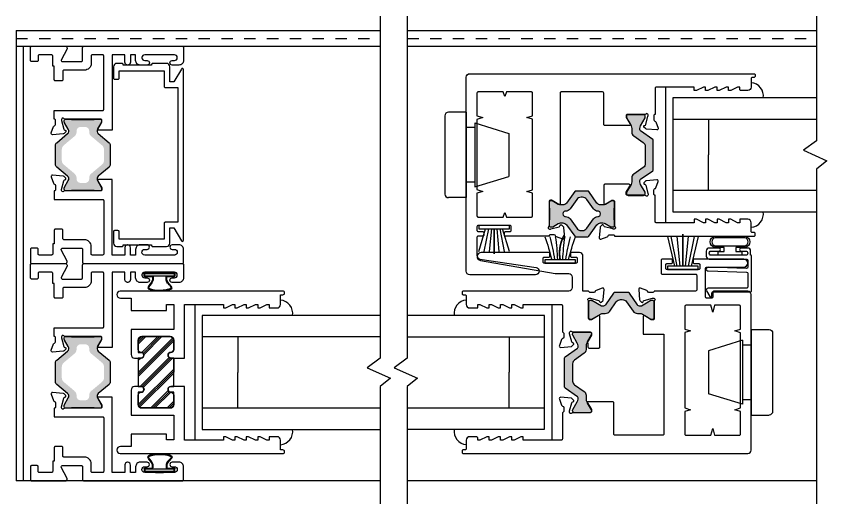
# Model space of a CAD drawing. Extents: x -81 to 107, y -69 to 26.
# Drawn here: x 6.38 to 13.5, y 3.53 to 7.81 of the extents above; entities that cross this region are included whole.
import ezdxf

# ---------------------------------------------------------------- set-up
doc = ezdxf.new("R2010")
doc.units = 0
doc.header["$LTSCALE"] = 0.25
doc.header["$MEASUREMENT"] = 0
doc.linetypes.add('HIDDEN', pattern=[0.375, 0.25, -0.125])
doc.layers.get('0').update_dxf_attribs({"linetype": 'CONTINUOUS'})
for name, color, linetype in [('FRAME', 1, 'CONTINUOUS'), ('GLASS-VINYL', 7, 'CONTINUOUS'), ('I-STRUT', 7, 'CONTINUOUS'), ('MISC', 9, 'CONTINUOUS'), ('SASH', 5, 'CONTINUOUS'), ('SEAL', 7, 'CONTINUOUS'), ('SILL-PAN', 7, 'CONTINUOUS'), ('VENT', 5, 'CONTINUOUS')]:
    doc.layers.add(name, color=color, linetype=linetype)
doc.styles.get("Standard").update_dxf_attribs({"font": 'simplex.shx'})

# ---------------------------------------------------------------- blocks, each defined once
blk = doc.blocks.new('3710 Jamb Filler')
blk.add_lwpolyline([(-0.12, 0.774, 0.414214), (-0.15, 0.804), (-0.27, 0.804, 0.414214), (-0.28, 0.794), (-0.28, 0.789), (-0.53, 0.789), (-0.53, 0.794, 0.414214), (-0.54, 0.804), (-0.585, 0.804, 0.414214), (-0.615, 0.774), (-0.615, 0.674, 0.414214), (-0.605, 0.664), (-0.575, 0.664, 0.414214), (-0.565, 0.674), (-0.565, 0.739), (-0.17, 0.739), (-0.17, 0.601, 0.414214), (-0.16, 0.591), (-0.05, 0.591), (-0.05, -0.591), (-0.16, -0.591, 0.414214), (-0.17, -0.601), (-0.17, -0.739), (-0.565, -0.739), (-0.565, -0.674, 0.414214), (-0.575, -0.664), (-0.605, -0.664, 0.414214), (-0.615, -0.674), (-0.615, -0.774, 0.414214), (-0.585, -0.804), (-0.54, -0.804, 0.414214), (-0.53, -0.794), (-0.53, -0.789), (-0.28, -0.789), (-0.28, -0.794, 0.414214), (-0.27, -0.804), (-0.15, -0.804, 0.414214), (-0.12, -0.774), (-0.12, -0.641), (-0.0839, -0.641), (-0.0187, -0.754, 0.767327), (0, -0.749), (0, 0.749, 0.767327), (-0.0187, 0.754), (-0.0839, 0.641), (-0.12, 0.641)], format="xyb", close=True)
blk = doc.blocks.new('3073 FIXED STILE')
at = {"linetype": 'Continuous'}
h = blk.add_hatch(dxfattribs=at)
h.set_pattern_fill('PLAST', scale=0.4, angle=-45, style=0)
h.set_pattern_definition([(315, (-24.43819, 6.21396), (0.07071068, 0.07071068), []), (315, (-24.42935, 6.2228), (0.07071068, 0.07071068), []), (315, (-24.42051, 6.23164), (0.07071068, 0.07071068), [])])
edge = h.paths.add_edge_path()
edge.add_line((0, 0.125), (0, -0.125))
edge.add_line((0, -0.125), (-0.027, -0.125))
edge.add_arc((-0.027, -0.15), 0.025, 90, 274.58122)
edge.add_line((-0.025, -0.175), (0, -0.175))
edge.add_line((0, -0.175), (0, -0.282))
edge.add_arc((-0.031, -0.282), 0.031, 270, 360, ccw=False)
edge.add_line((-0.031, -0.313), (-0.281, -0.313))
edge.add_arc((-0.281, -0.282), 0.031, 180, 270, ccw=False)
edge.add_line((-0.312, -0.282), (-0.312, -0.175))
edge.add_line((-0.312, -0.175), (-0.287, -0.175))
edge.add_arc((-0.287, -0.15), 0.025, 270, 445.41878)
edge.add_line((-0.285, -0.125), (-0.312, -0.125))
edge.add_line((-0.312, -0.125), (-0.312, 0.125))
edge.add_line((-0.312, 0.125), (-0.287, 0.125))
edge.add_arc((-0.287, 0.15), 0.025, 270, 445.41878)
edge.add_arc((-0.2826, 0.2046), 0.0297, 188.98642, 265.41878, ccw=False)
edge.add_line((-0.312, 0.2), (-0.312, 0.282))
edge.add_arc((-0.281, 0.282), 0.031, 90, 180, ccw=False)
edge.add_line((-0.281, 0.313), (-0.031, 0.313))
edge.add_arc((-0.031, 0.282), 0.031, 0, 90, ccw=False)
edge.add_line((0, 0.282), (0, 0.175))
edge.add_line((0, 0.175), (-0.025, 0.175))
edge.add_arc((-0.025, 0.15), 0.025, 90, 269.99542)
edge.add_line((-0.025, 0.125), (0, 0.125))
at = {"color": 7}
blk.add_line((-0.312, 0.125), (-0.312, 0), dxfattribs=at)
for points in [[(-0.312, 0.2, 0.414214), (-0.287, 0.175, -0.414214), (-0.262, 0.15), (-0.262, 0.149, -0.414214), (-0.286, 0.125), (-0.406, 0.125), (-0.406, 0.595), (-0.749, 0.595), (-0.749, 0.565), (-0.769, 0.565), (-0.829, 0.595), (-0.849, 0.595), (-0.849, 0.565), (-0.869, 0.565), (-0.929, 0.595), (-0.949, 0.595), (-0.949, 0.565), (-0.969, 0.565), (-1.029, 0.595), (-1.049, 0.595), (-1.049, 0.565), (-1.069, 0.565), (-1.129, 0.595), (-1.149, 0.595), (-1.149, 0.565), (-1.218, 0.565, -0.414214), (-1.249, 0.596), (-1.249, 0.681), (-1.27, 0.681, -0.414214), (-1.285, 0.696), (-1.285, 0.698, -0.414214), (-1.27, 0.713), (0.151, 0.713), (0.157, 0.713, -0.414214), (0.187, 0.683), (0.187, 0.682, -0.414214), (0.156, 0.651), (0.062, 0.651), (0.062, 0.544), (-0.25, 0.544), (-0.25, 0.594), (-0.312, 0.594), (-0.312, 0.375), (0.062, 0.375), (0.062, 0.156, -0.414214), (0.031, 0.125), (-0.026, 0.125, -0.414214), (-0.05, 0.149), (-0.05, 0.151, -0.414214), (-0.026, 0.175), (-0.025, 0.175, 0.414214), (0, 0.2), (0, 0.282, 0.414214), (-0.031, 0.313), (-0.281, 0.313, 0.414214), (-0.312, 0.282)], [(-1.285, -0.696, -0.414214), (-1.27, -0.681), (-1.249, -0.681), (-1.249, -0.596, -0.414214), (-1.218, -0.565), (-1.149, -0.565), (-1.149, -0.595), (-1.129, -0.595), (-1.069, -0.565), (-1.049, -0.565), (-1.049, -0.595), (-1.029, -0.595), (-0.969, -0.565), (-0.949, -0.565), (-0.949, -0.595), (-0.929, -0.595), (-0.869, -0.565), (-0.849, -0.565), (-0.849, -0.595), (-0.829, -0.595), (-0.769, -0.565), (-0.749, -0.565), (-0.749, -0.595), (-0.406, -0.595), (-0.406, -0.125), (-0.286, -0.125, -0.414214), (-0.262, -0.149), (-0.262, -0.15, -0.414214), (-0.287, -0.175, 0.414214), (-0.312, -0.2), (-0.312, -0.282, 0.414214), (-0.281, -0.313), (-0.031, -0.313, 0.414214), (0, -0.282), (0, -0.2, 0.414214), (-0.025, -0.175), (-0.026, -0.175, -0.414214), (-0.05, -0.151), (-0.05, -0.149, -0.414214), (-0.026, -0.125), (0.031, -0.125, -0.414214), (0.062, -0.156), (0.062, -0.375), (-0.312, -0.375), (-0.312, -0.594), (-0.25, -0.594), (-0.25, -0.544), (0.062, -0.544), (0.062, -0.651), (0.156, -0.651, -0.414214), (0.187, -0.682), (0.187, -0.683, -0.414214), (0.157, -0.713), (0.151, -0.713), (-1.27, -0.713, -0.414214), (-1.285, -0.698)]]:
    blk.add_lwpolyline(points, format="xyb", close=True)
blk.add_lwpolyline([(0, 0.125), (0, -0.125), (-0.027, -0.125, 1.0408), (-0.025, -0.175), (0, -0.175), (0, -0.282, -0.414214), (-0.031, -0.313), (-0.281, -0.313, -0.414214), (-0.312, -0.282), (-0.312, -0.175), (-0.287, -0.175, 0.9608), (-0.285, -0.125), (-0.312, -0.125), (-0.312, 0.125), (-0.287, 0.125, 0.9608), (-0.285, 0.175, -0.346439), (-0.312, 0.2), (-0.312, 0.282, -0.414214), (-0.281, 0.313), (-0.031, 0.313, -0.414214), (0, 0.282), (0, 0.175), (-0.025, 0.175, 0.99996), (-0.025, 0.125)], format="xyb", close=True, dxfattribs=at)
blk = doc.blocks.new('3711-JAMB')
h = blk.add_hatch(color=7)
h.dxf.hatch_style = 1
edge = h.paths.add_edge_path(flags=16)
edge.add_arc((-0.9757, -0.753), 0.0472, -50.00025, 0, ccw=False)
edge.add_line((-0.9453, -0.7892), (-1.0411, -0.8696))
edge.add_arc((-1.0107, -0.9057), 0.0472, 129.99975, 180)
edge.add_line((-1.058, -0.9057), (-1.058, -1.0023))
edge.add_arc((-1.0107, -1.0023), 0.0472, 180, 230.00025)
edge.add_line((-1.0411, -1.0384), (-0.9453, -1.1188))
edge.add_arc((-0.9757, -1.155), 0.0472, 0, 50.00025, ccw=False)
edge.add_line((-0.9284, -1.155), (-0.9284, -1.1651))
edge.add_arc((-0.8929, -1.1646), 0.0355, 180.79845, 270)
edge.add_line((-0.8929, -1.2001), (-0.853, -1.2001))
edge.add_arc((-0.853, -1.1646), 0.0355, 270, 359.20155)
edge.add_line((-0.8175, -1.1651), (-0.8175, -1.155))
edge.add_arc((-0.7703, -1.155), 0.0472, 129.99975, 180, ccw=False)
edge.add_line((-0.8007, -1.1188), (-0.7049, -1.0384))
edge.add_arc((-0.7352, -1.0023), 0.0472, 309.99975, 360)
edge.add_line((-0.688, -1.0023), (-0.688, -0.9057))
edge.add_arc((-0.7352, -0.9057), 0.0472, 360, 410.00025)
edge.add_line((-0.7049, -0.8696), (-0.8007, -0.7892))
edge.add_arc((-0.7703, -0.753), 0.0472, 180, 230.00025, ccw=False)
edge.add_line((-0.8175, -0.753), (-0.8175, -0.7429))
edge.add_arc((-0.853, -0.7434), 0.0355, 0.79846, 90)
edge.add_line((-0.853, -0.7079), (-0.8929, -0.7079))
edge.add_arc((-0.8929, -0.7434), 0.0355, 90, 179.20155)
edge.add_line((-0.9284, -0.7429), (-0.9284, -0.753))
edge = h.paths.add_edge_path()
edge.add_arc((-0.719, -0.744), 0.0302, 149.99987, 229.99985)
edge.add_line((-0.7384, -0.7672), (-0.6437, -0.8467))
edge.add_arc((-0.6631, -0.8698), 0.0302, 0, 49.99985, ccw=False)
edge.add_line((-0.6329, -0.8698), (-0.6329, -1.0382))
edge.add_arc((-0.6631, -1.0382), 0.0302, 310.00015, 360, ccw=False)
edge.add_line((-0.6437, -1.0613), (-0.7384, -1.1408))
edge.add_arc((-0.719, -1.164), 0.0302, 130.00015, 210.00013)
edge.add_line((-0.7452, -1.1791), (-0.7118, -1.2369))
edge.add_arc((-0.7221, -1.2428), 0.0119, 0, 30.00013, ccw=False)
edge.add_line((-0.7102, -1.2428), (-0.7102, -1.2571))
edge.add_arc((-0.7221, -1.2571), 0.0119, -89.93104, 0.06896, ccw=False)
edge.add_line((-0.7221, -1.269), (-0.7651, -1.269))
edge.add_arc((-0.7651, -1.259), 0.00991, 216.8699, 270, ccw=False)
edge.add_line((-0.773, -1.265), (-0.9729, -1.265))
edge.add_arc((-0.9809, -1.259), 0.00991, 270, 323.1301, ccw=False)
edge.add_line((-0.9809, -1.269), (-1.0239, -1.269))
edge.add_arc((-1.0239, -1.2571), 0.0119, 180, 270, ccw=False)
edge.add_line((-1.0358, -1.2571), (-1.0358, -1.2428))
edge.add_arc((-1.0239, -1.2428), 0.0119, 149.99987, 180, ccw=False)
edge.add_line((-1.0342, -1.2369), (-1.0008, -1.1791))
edge.add_arc((-1.027, -1.164), 0.0302, 329.99987, 409.99985)
edge.add_line((-1.0075, -1.1408), (-1.1023, -1.0613))
edge.add_arc((-1.0829, -1.0382), 0.0302, 180, 229.99985, ccw=False)
edge.add_line((-1.1131, -1.0382), (-1.1131, -0.8698))
edge.add_arc((-1.0829, -0.8698), 0.0302, 130.00015, 180, ccw=False)
edge.add_line((-1.1023, -0.8467), (-1.0075, -0.7672))
edge.add_arc((-1.027, -0.744), 0.0302, 310.00015, 390.00013)
edge.add_line((-1.0008, -0.7289), (-1.0342, -0.6711))
edge.add_arc((-1.0239, -0.6652), 0.0119, 180, 210.00013, ccw=False)
edge.add_line((-1.0358, -0.6652), (-1.0358, -0.6509))
edge.add_arc((-1.0239, -0.6509), 0.0119, 90, 180, ccw=False)
edge.add_line((-1.0239, -0.639), (-0.9809, -0.639))
edge.add_arc((-0.9809, -0.649), 0.00991, 36.8699, 90, ccw=False)
edge.add_line((-0.9729, -0.643), (-0.773, -0.643))
edge.add_arc((-0.7651, -0.649), 0.00991, 90, 143.1301, ccw=False)
edge.add_line((-0.7651, -0.639), (-0.7221, -0.639))
edge.add_arc((-0.7221, -0.6509), 0.0119, -0.06896, 89.93104, ccw=False)
edge.add_line((-0.7102, -0.6509), (-0.7102, -0.6652))
edge.add_arc((-0.7221, -0.6652), 0.0119, -30.00013, 0, ccw=False)
edge.add_line((-0.7118, -0.6711), (-0.7452, -0.7289))
for points in [[(-1.0373, -0.21), (-1.039, -0.21, 0.414214), (-1.049, -0.22), (-1.049, -0.2939, -0.414214), (-1.059, -0.3039), (-1.114, -0.3039, -0.414214), (-1.124, -0.2939), (-1.124, -0.175), (-1.138, -0.175), (-1.138, -0.085, 0.414214), (-1.148, -0.075), (-1.255, -0.075, 0.414214), (-1.265, -0.085), (-1.265, -0.125, -0.414214), (-1.275, -0.135), (-1.323, -0.135, -0.414214), (-1.333, -0.125), (-1.333, -0.01, -0.414214), (-1.323, 0), (-1.026, 0, -0.546624), (-1.0115, -0.0227), (-1.0625, -0.1208, 0.546624), (-1.0534, -0.135), (-0.885, -0.135, 0.414214), (-0.875, -0.125), (-0.875, -0.01, -0.414214), (-0.865, 0), (0, 0, -0.414214), (0.01, -0.01), (0.01, -0.125, -0.414214), (-0.03, -0.165), (-0.09, -0.165, -0.414214), (-0.11, -0.145, -0.414214), (-0.09, -0.125), (-0.0695, -0.125, 0.414214), (-0.045, -0.1005), (-0.045, -0.0995, 0.414214), (-0.0695, -0.075), (-0.3305, -0.075, 0.414214), (-0.355, -0.0995), (-0.355, -0.1005, 0.414214), (-0.3305, -0.125), (-0.31, -0.125, -0.414214), (-0.29, -0.145), (-0.29, -0.1455, -0.414214), (-0.3095, -0.165), (-0.37, -0.165, -0.414214), (-0.41, -0.125), (-0.41, -0.075), (-0.455, -0.075), (-0.455, -0.14, -0.414214), (-0.48, -0.165), (-0.4805, -0.165, -0.414214), (-0.505, -0.1405), (-0.505, -0.075), (-0.615, -0.075), (-0.615, -0.7372), (-0.7358, -0.7372, -0.585524), (-0.7425, -0.7252), (-0.708, -0.6655, 0.137872), (-0.7063, -0.6593), (-0.7063, -0.6506, 0.414214), (-0.7181, -0.6388), (-1.0316, -0.6388, -0.213422), (-1.0404, -0.6349, 0.6885), (-1.061, -0.6427), (-1.061, -0.649, 0.065543), (-1.0606, -0.6521), (-1.0403, -0.7279, 0.267949), (-1.032, -0.7363), (-1.0275, -0.7375, -0.57735), (-1.024, -0.7506), (-1.0383, -0.765, -0.176327), (-1.0456, -0.7684), (-1.1387, -0.7765, -0.548619), (-1.1509, -0.7607), (-1.1307, -0.7052, -0.263725), (-1.1218, -0.6976, 0.359508), (-1.1122, -0.686), (-1.1122, -0.6506, 0.414214), (-1.124, -0.6388), (-1.124, -0.5638), (-0.7, -0.5638, 0.414214), (-0.69, -0.5538), (-0.69, -0.085, 0.414214), (-0.7, -0.075), (-0.79, -0.075, 0.414214), (-0.8, -0.085), (-0.8, -0.15, -0.414214), (-0.86, -0.21), (-1.039, -0.21)], [(-1.0373, -1.698), (-1.039, -1.698, -0.414214), (-1.049, -1.688), (-1.049, -1.6141, 0.414214), (-1.059, -1.6041), (-1.114, -1.6041, 0.414214), (-1.124, -1.6141), (-1.124, -1.733), (-1.138, -1.733), (-1.138, -1.823, -0.414214), (-1.148, -1.833), (-1.255, -1.833, -0.414214), (-1.265, -1.823), (-1.265, -1.783, 0.414214), (-1.275, -1.773), (-1.323, -1.773, 0.414214), (-1.333, -1.783), (-1.333, -1.898, 0.414214), (-1.323, -1.908), (-1.026, -1.908, 0.546624), (-1.0115, -1.8853), (-1.0625, -1.7872, -0.546624), (-1.0534, -1.773), (-0.885, -1.773, -0.414214), (-0.875, -1.783), (-0.875, -1.898, 0.414214), (-0.865, -1.908), (0, -1.908, 0.414214), (0.01, -1.898), (0.01, -1.783, 0.414214), (-0.03, -1.743), (-0.09, -1.743, 0.414214), (-0.11, -1.763, 0.414214), (-0.09, -1.783), (-0.0695, -1.783, -0.414214), (-0.045, -1.8075), (-0.045, -1.8085, -0.414214), (-0.0695, -1.833), (-0.3305, -1.833, -0.414214), (-0.355, -1.8085), (-0.355, -1.8075, -0.414214), (-0.3305, -1.783), (-0.31, -1.783, 0.414214), (-0.29, -1.763), (-0.29, -1.7625, 0.414214), (-0.3095, -1.743), (-0.37, -1.743, 0.414214), (-0.41, -1.783), (-0.41, -1.833), (-0.455, -1.833), (-0.455, -1.768, 0.414214), (-0.48, -1.743), (-0.4805, -1.743, 0.414214), (-0.505, -1.7675), (-0.505, -1.833), (-0.615, -1.833), (-0.615, -1.1708), (-0.7358, -1.1708, 0.585524), (-0.7425, -1.1828), (-0.708, -1.2425, -0.137872), (-0.7063, -1.2487), (-0.7063, -1.2574, -0.414214), (-0.7181, -1.2692), (-1.0316, -1.2692, 0.213422), (-1.0404, -1.2731, -0.6885), (-1.061, -1.2653), (-1.061, -1.259, -0.065543), (-1.0606, -1.2559), (-1.0403, -1.1801, -0.267949), (-1.032, -1.1717), (-1.0275, -1.1705, 0.57735), (-1.024, -1.1574), (-1.0383, -1.143, 0.176327), (-1.0456, -1.1396), (-1.1387, -1.1315, 0.548619), (-1.1509, -1.1473), (-1.1307, -1.2028, 0.263725), (-1.1218, -1.2104, -0.359508), (-1.1122, -1.222), (-1.1122, -1.2574, -0.414214), (-1.124, -1.2692), (-1.124, -1.3442), (-0.7, -1.3442, -0.414214), (-0.69, -1.3542), (-0.69, -1.823, -0.414214), (-0.7, -1.833), (-0.79, -1.833, -0.414214), (-0.8, -1.823), (-0.8, -1.758, 0.414214), (-0.86, -1.698), (-1.039, -1.698)]]:
    blk.add_lwpolyline(points, format="xyb")
at = {"color": 7}
blk.add_lwpolyline([(-0.7452, -0.7289, 0.36397), (-0.7384, -0.7672), (-0.6437, -0.8467, -0.221694), (-0.6329, -0.8698), (-0.6329, -1.0382, -0.221694), (-0.6437, -1.0613), (-0.7384, -1.1408, 0.36397), (-0.7452, -1.1791), (-0.7118, -1.2369, -0.131653), (-0.7102, -1.2428), (-0.7102, -1.2571, -0.414214), (-0.7221, -1.269), (-0.7651, -1.269, -0.236068), (-0.773, -1.265), (-0.9729, -1.265, -0.236068), (-0.9809, -1.269), (-1.0239, -1.269, -0.414214), (-1.0358, -1.2571), (-1.0358, -1.2428, -0.131653), (-1.0342, -1.2369), (-1.0008, -1.1791, 0.36397), (-1.0075, -1.1408), (-1.1023, -1.0613, -0.221694), (-1.1131, -1.0382), (-1.1131, -0.8698, -0.221694), (-1.1023, -0.8467), (-1.0075, -0.7672, 0.36397), (-1.0008, -0.7289), (-1.0342, -0.6711, -0.131653), (-1.0358, -0.6652), (-1.0358, -0.6509, -0.414214), (-1.0239, -0.639), (-0.9809, -0.639, -0.236068), (-0.9729, -0.643), (-0.773, -0.643, -0.236068), (-0.7651, -0.639), (-0.7221, -0.639, -0.414214), (-0.7102, -0.6509), (-0.7102, -0.6652, -0.131653), (-0.7118, -0.6711)], format="xyb", close=True, dxfattribs=at)
blk = doc.blocks.new('25064-18mmX6mm-I-STRUT')
at = {"layer": 'I-STRUT'}
h = blk.add_hatch(color=256, dxfattribs=at)
h.dxf.hatch_style = 1
h.paths.add_polyline_path([(-0.2205, 0.3535, 0.414214), (-0.2362, 0.3377, 0.469068), (-0.2352, 0.3257), (-0.189, 0.2457), (-0.189, 0.1993, 0.244698), (-0.1722, 0.167), (-0.0877, 0.1078, -0.244698), (-0.0709, 0.0756), (-0.0709, -0.0773, -0.244698), (-0.0877, -0.1095), (-0.1722, -0.1687, 0.384668), (-0.1922, -0.2176, -0.227519), (-0.1953, -0.2583), (-0.2352, -0.3274, 0.131652), (-0.2362, -0.3313, 0.640011), (-0.2205, -0.3552), (-0.0866, -0.3552, 0.414214), (-0.0709, -0.3394, 0.469068), (-0.0719, -0.3274), (-0.1181, -0.2474), (-0.1181, -0.2174), (-0.005, -0.1382, 0.244698), (0, -0.1285), (0, -0.1268), (0, 0.1268, 0.244698), (-0.005, 0.1365), (-0.1181, 0.2157), (-0.1181, 0.2457), (-0.0719, 0.3257, 0.131652), (-0.0709, 0.3296, 0.640011), (-0.0866, 0.3535)])
blk.add_lwpolyline([(0, -0.1299), (0, -0.1268), (0, 0.1268, 0.244698), (-0.005, 0.1365), (-0.1131, 0.2122, -0.244698), (-0.1181, 0.2218), (-0.1181, 0.233, -0.131652), (-0.1118, 0.2566), (-0.0719, 0.3257, 0.131652), (-0.0709, 0.3296), (-0.0709, 0.3377, 0.414214), (-0.0866, 0.3535), (-0.2205, 0.3535, 0.414214), (-0.2362, 0.3377), (-0.2362, 0.3296, 0.131652), (-0.2352, 0.3257), (-0.1953, 0.2566, -0.131652), (-0.189, 0.233), (-0.189, 0.1993, 0.244698), (-0.1722, 0.167), (-0.0877, 0.1078, -0.244698), (-0.0709, 0.0756), (-0.0709, -0.0773, -0.244698), (-0.0877, -0.1095), (-0.1722, -0.1687, 0.244698), (-0.189, -0.201), (-0.189, -0.2347, -0.131652), (-0.1953, -0.2583), (-0.2352, -0.3274, 0.131652), (-0.2362, -0.3313), (-0.2362, -0.3394, 0.414214), (-0.2205, -0.3552), (-0.0866, -0.3552, 0.414214), (-0.0709, -0.3394), (-0.0709, -0.3313, 0.131652), (-0.0719, -0.3274), (-0.1118, -0.2583, -0.131652), (-0.1181, -0.2347), (-0.1181, -0.2235, -0.244698), (-0.1131, -0.2139), (-0.005, -0.1382, 0.244698), (0, -0.1285)], format="xyb", dxfattribs=at)
blk = doc.blocks.new('25065-14.6mmX10.2mm-I-STRUT')
at = {"layer": 'I-STRUT'}
h = blk.add_hatch(color=256, dxfattribs=at)
h.dxf.hatch_style = 1
h.paths.add_polyline_path([(-0.2213, 0.1958, 0.242889), (-0.2309, 0.2008), (-0.2835, 0.2008), (-0.336, 0.2008, 0.242889), (-0.3456, 0.1958), (-0.417, 0.0953, -0.242889), (-0.4491, 0.0787), (-0.4802, 0.0787), (-0.5378, 0.112, 0.131652), (-0.5437, 0.1136, 1.253406), (-0.5709, 0.1018), (-0.5709, 0.0591), (-0.5708, 0.0584, 0.217301), (-0.5669, 0.0512), (-0.5669, -0.0669, -0.236068), (-0.5709, -0.0591), (-0.5709, -0.1018, 0.414214), (-0.5591, -0.1136, 0.629762), (-0.5378, -0.112), (-0.4802, -0.0787), (-0.4491, -0.0787, -0.242889), (-0.417, -0.0953), (-0.3456, -0.1958, 0.242889), (-0.336, -0.2008), (-0.2835, -0.2008), (-0.2309, -0.2008, 0.242889), (-0.2213, -0.1958), (-0.1499, -0.0953, -0.242889), (-0.1178, -0.0787), (-0.0867, -0.0787), (-0.0291, -0.112, 0.131652), (-0.0232, -0.1136, 1.253406), (0.0039, -0.1018), (0.0039, -0.0591), (0.0039, -0.0584, 0.217301), (0, -0.0512), (0, 0.0512), (0.0039, 0.1018, 0.414214), (-0.0079, 0.1136, 0.629762), (-0.0291, 0.112), (-0.0867, 0.0787), (-0.1178, 0.0787, -0.242889), (-0.1499, 0.0953)])
h.paths.add_polyline_path([(-0.2392, 0.1261), (-0.1807, 0.0438, 0.244669), (-0.1419, 0.0239, -1.006741), (-0.1419, -0.0234, 0.244669), (-0.1807, -0.0432), (-0.2392, -0.1255, -0.242889), (-0.2777, -0.1454), (-0.2835, -0.1454), (-0.2892, -0.1454, -0.242889), (-0.3277, -0.1255), (-0.3862, -0.0432, 0.244669), (-0.425, -0.0234, -1.006741), (-0.425, 0.0239, 0.244669), (-0.3862, 0.0438), (-0.3277, 0.1261, -0.242889), (-0.2892, 0.1459), (-0.2835, 0.1459), (-0.2777, 0.1459, -0.242889)], flags=16)
for points in [[(-0.5709, -0.0591), (-0.5709, -0.1018, 0.414214), (-0.5591, -0.1136), (-0.5437, -0.1136, 0.131652), (-0.5378, -0.112), (-0.4893, -0.084, -0.131652), (-0.4697, -0.0787), (-0.4491, -0.0787, -0.242889), (-0.417, -0.0953), (-0.3456, -0.1958, 0.242889), (-0.336, -0.2008), (-0.2835, -0.2008), (-0.2309, -0.2008, 0.242889), (-0.2213, -0.1958), (-0.1499, -0.0953, -0.242889), (-0.1178, -0.0787), (-0.0973, -0.0787, -0.131652), (-0.0776, -0.084), (-0.0291, -0.112, 0.131652), (-0.0232, -0.1136), (-0.0079, -0.1136, 0.414214), (0.0039, -0.1018), (0.0039, -0.0591, 0.236068), (0, -0.0512), (0, 0.0512, 0.236068), (0.0039, 0.0591), (0.0039, 0.1018, 0.414214), (-0.0079, 0.1136), (-0.0232, 0.1136, 0.131652), (-0.0291, 0.112), (-0.0776, 0.084, -0.131652), (-0.0973, 0.0787), (-0.1178, 0.0787, -0.242889), (-0.1499, 0.0953), (-0.2213, 0.1958, 0.242889), (-0.2309, 0.2008), (-0.2835, 0.2008), (-0.336, 0.2008, 0.242889), (-0.3456, 0.1958), (-0.417, 0.0953, -0.242889), (-0.4491, 0.0787), (-0.4697, 0.0787, -0.131652), (-0.4893, 0.084), (-0.5378, 0.112, 0.131652), (-0.5437, 0.1136), (-0.5591, 0.1136, 0.414214), (-0.5709, 0.1018), (-0.5709, 0.0591, 0.236068), (-0.5669, 0.0512), (-0.5669, -0.0512, 0.236068)], [(-0.425, -0.0234, -0.244669), (-0.3862, -0.0432), (-0.3277, -0.1255, 0.242889), (-0.2892, -0.1454), (-0.2835, -0.1454), (-0.2777, -0.1454, 0.242889), (-0.2392, -0.1255), (-0.1807, -0.0432, -0.244669), (-0.1419, -0.0234, 1.006741), (-0.1419, 0.0239, -0.244669), (-0.1807, 0.0438), (-0.2392, 0.1261, 0.242889), (-0.2777, 0.1459), (-0.2835, 0.1459), (-0.2892, 0.1459, 0.242889), (-0.3277, 0.1261), (-0.3862, 0.0438, -0.244669), (-0.425, 0.0239, 1.006741)]]:
    blk.add_lwpolyline(points, format="xyb", close=True, dxfattribs=at)
blk = doc.blocks.new('3727-1-THERMAL-SLIDING-INTERLOCKER')
at = {"layer": 'VENT'}
for points in [[(2.5, 0.84), (2.5, 0.764, -0.414214), (2.47, 0.734), (2.41, 0.734, -0.414214), (2.4, 0.744), (2.4, 0.764), (2.38, 0.764), (2.32, 0.734), (2.3, 0.734), (2.3, 0.764), (2.28, 0.764), (2.22, 0.734), (2.2, 0.734), (2.2, 0.764), (2.18, 0.764), (2.12, 0.734), (2.1, 0.734), (2.1, 0.764), (2.08, 0.764), (2.02, 0.734), (2, 0.734), (2, 0.764), (1.667, 0.764, 0.414214), (1.657, 0.754), (1.657, 0.524, 0.414214), (1.6454, 0.5124), (1.6454, 0.4775, 0.359508), (1.6548, 0.4661, -0.263725), (1.6635, 0.4587), (1.6834, 0.4041), (1.6834, 0.404, -0.548619), (1.6715, 0.3885), (1.5799, 0.3965, -0.176327), (1.5727, 0.3999), (1.5586, 0.4139, -0.57735), (1.562, 0.4269), (1.5664, 0.4281, 0.267949), (1.5746, 0.4363), (1.594, 0.5085, 0.065543), (1.5944, 0.5115), (1.5944, 0.5201, 0.6885), (1.5741, 0.5279, -0.213422), (1.5654, 0.524), (1.413, 0.524, 0.414214), (1.4014, 0.5124), (1.4014, 0.5038, 0.137872), (1.4031, 0.4978), (1.4369, 0.4424, -0.585524), (1.4283, 0.4272), (1.216, 0.4272, -0.414214), (1.206, 0.4372), (1.206, 0.712, 0.414214), (1.196, 0.722), (0.8328, 0.722, 0.414214), (0.8228, 0.712), (0.8228, -0.2596, -0.585524), (0.811, -0.2662), (0.7522, -0.2303, 0.137872), (0.7462, -0.2286), (0.7376, -0.2286, 0.414214), (0.726, -0.2402), (0.726, -0.4524, -0.213422), (0.7221, -0.4611, 0.6885), (0.7299, -0.4814), (0.7385, -0.4814, 0.065543), (0.7415, -0.481), (0.8137, -0.4616, 0.267949), (0.8219, -0.4534), (0.8231, -0.449, -0.57735), (0.8361, -0.4456), (0.8501, -0.4597, -0.176327), (0.8535, -0.4669), (0.8615, -0.5585, -0.548619), (0.846, -0.5704), (0.8459, -0.5704), (0.7913, -0.5505, -0.263725), (0.7839, -0.5418, 0.359508), (0.7725, -0.5324), (0.7376, -0.5324, 0.414214), (0.726, -0.544), (0.344, -0.544, -0.414214), (0.334, -0.534), (0.334, -0.514, -0.414214), (0.344, -0.504), (0.384, -0.504, 0.414214), (0.394, -0.494), (0.394, -0.461, 0.414214), (0.384, -0.451), (0.104, -0.451, 0.414214), (0.094, -0.461), (0.094, -0.494, 0.414214), (0.104, -0.504), (0.144, -0.504, -0.414214), (0.154, -0.514), (0.154, -0.534, -0.414214), (0.144, -0.544), (0.104, -0.544, 0.414214), (0.094, -0.554), (0.094, -0.7151, 0.3714), (0.1196, -0.7448), (0.6118, -0.8184, -0.928445), (0.6071, -0.882), (0.03, -0.882, -0.414214), (0, -0.852), (0, 0.852, -0.414214), (0.03, 0.882), (2.526, 0.882, -0.414214), (2.536, 0.872), (2.536, 0.86, -0.414214), (2.526, 0.85), (2.51, 0.85, 0.414214)], [(0.094, 0.5125), (0.1445, 0.497), (0.094, 0.4815), (0.094, -0.1355), (0.1445, -0.151), (0.094, -0.1665), (0.094, -0.366, 0.414214), (0.104, -0.376), (0.3227, -0.376), (0.3382, -0.336), (0.3537, -0.376), (0.572, -0.376, 0.414214), (0.582, -0.366), (0.582, -0.1666), (0.5315, -0.1513), (0.582, -0.136), (0.582, 0.482), (0.5315, 0.4973), (0.582, 0.5126), (0.582, 0.712, 0.414214), (0.572, 0.722), (0.3537, 0.722), (0.3382, 0.682), (0.3227, 0.722), (0.104, 0.722, 0.414214), (0.094, 0.712)]]:
    blk.add_lwpolyline(points, format="xyb", close=True, dxfattribs=at)
blk = doc.blocks.new('3727-2-THERMAL-SLIDING-INTERLOCKER')
at = {"layer": 'VENT'}
blk.add_lwpolyline([(1.1809, -0.5704), (1.2355, -0.5505, 0.263725), (1.2429, -0.5418, -0.359508), (1.2543, -0.5324), (1.2892, -0.5324, -0.414214), (1.3008, -0.544), (2.5254, -0.544, 0.414214), (2.5354, -0.534), (2.5354, -0.522, 0.414214), (2.5254, -0.512), (2.5094, -0.512, -0.414214), (2.4994, -0.502), (2.4994, -0.426, 0.414214), (2.4694, -0.396), (2.3994, -0.396), (2.3994, -0.426), (2.3794, -0.426), (2.3194, -0.396), (2.2994, -0.396), (2.2994, -0.426), (2.2794, -0.426), (2.2194, -0.396), (2.1994, -0.396), (2.1994, -0.426), (2.1794, -0.426), (2.1194, -0.396), (2.0994, -0.396), (2.0994, -0.426), (2.0794, -0.426), (2.0194, -0.396), (1.9994, -0.396), (1.9994, -0.426), (1.6664, -0.426, -0.414214), (1.6564, -0.416), (1.6564, -0.1849, -0.414214), (1.6448, -0.1732), (1.6448, -0.1384, -0.359508), (1.6542, -0.127, 0.263725), (1.6629, -0.1195), (1.6828, -0.065), (1.6828, -0.0649, 0.548619), (1.6709, -0.0493), (1.5793, -0.0574, 0.176327), (1.5721, -0.0607), (1.558, -0.0748, 0.57735), (1.5615, -0.0878), (1.5658, -0.0889, -0.267949), (1.5741, -0.0972), (1.5934, -0.1694, -0.065543), (1.5938, -0.1724), (1.5938, -0.181, -0.6885), (1.5735, -0.1887, 0.213422), (1.5649, -0.1849), (1.4124, -0.1849, -0.414214), (1.4008, -0.1732), (1.4008, -0.1647, -0.137872), (1.4025, -0.1586), (1.4357, -0.1042, 0.585524), (1.4272, -0.089), (1.2164, -0.089, 0.414214), (1.2064, -0.099), (1.2064, -0.254, 0.585524), (1.2216, -0.2626), (1.2746, -0.2303, -0.137872), (1.2806, -0.2286), (1.2892, -0.2286, -0.414214), (1.3008, -0.2402), (1.3008, -0.4524, 0.213422), (1.3047, -0.4611, -0.6885), (1.2969, -0.4814), (1.2883, -0.4814, -0.065543), (1.2853, -0.481), (1.2131, -0.4616, -0.267949), (1.2049, -0.4534), (1.2037, -0.449, 0.57735), (1.1907, -0.4456), (1.1767, -0.4597, 0.176327), (1.1733, -0.4669), (1.1653, -0.5585, 0.548619), (1.1808, -0.5704)], format="xyb", close=True, dxfattribs=at)
blk = doc.blocks.new('A$C1D443341')
for p, q in [((0, 0.719), (0, 0.031)), ((0.188, 0.75), (0.031, 0.75)), ((0.188, 0.75), (0.188, 0)), ((0.264, 0.656), (0.562, 0.563)), ((0.264, 0.656), (0.264, 0.094)), ((0.264, 0.615), (0.188, 0.615)), ((0.562, 0.563), (0.562, 0.187)), ((0.264, 0.094), (0.562, 0.187)), ((0.264, 0.135), (0.188, 0.135)), ((0.188, 0), (0.031, 0))]:
    blk.add_line(p, q)
for centre, start, end in [((0.031, 0.719), 90, 180), ((0.031, 0.031), 180, 270)]:
    blk.add_arc(centre, 0.031, start, end)
blk = doc.blocks.new('*U135')
for p, q in [((0.03, 0.0494), (0.2285, 0.0899)), ((0.03, 0.0235), (0.2285, 0.0428)), ((0.03, -0.0235), (0.2285, -0.0428)), ((0.03, -0.0494), (0.2285, -0.0899))]:
    blk.add_line(p, q)
at = {"layer": 'SEAL'}
for p, q in [((0.2285, 0.135), (0.03, 0.0742)), ((0.2285, -0.135), (0.03, -0.0742))]:
    blk.add_line(p, q, dxfattribs=at)
blk.add_lwpolyline([(0, -0.135), (0, 0.135), (0.03, 0.135), (0.03, -0.135)], close=True, dxfattribs=at)
at = {"layer": 'SEAL', "const_width": 0.015}
blk.add_lwpolyline([(0.03, 0), (0.2496, 0)], dxfattribs=at)
at = {"flags": 9}
for tag, p in [('FLEETWOOD_PART_#', (-0.0006, -0.2487)), ('MANUFACTURER_PART_#', (0, -0.1988))]:
    blk.add_attdef(tag, p, '', height=0.0312, dxfattribs=at)
blk = doc.blocks.new('3727-SLIDING-INTERLOCK-ASSEMBLY')
for name, p in [('3727-1-THERMAL-SLIDING-INTERLOCKER', (-1.8119, -0.1719)), ('25064-18mmX6mm-I-STRUT', (-0.1708, -0.0029)), ('3727-2-THERMAL-SLIDING-INTERLOCKER', (-1.8113, -0.1719)), ('25065-14.6mmX10.2mm-I-STRUT', (-0.5151, -0.5208))]:
    blk.add_blockref(name, p)
at = {"layer": 'MISC'}
blk.add_blockref('A$C1D443341', (-1.9999, -0.3779), dxfattribs=at)
at = {"layer": 'SEAL', "xscale": -1, "rotation": 90}
blk.add_blockref('*U135', (-1.5679, -0.6229), dxfattribs=at)
blk = doc.blocks.new('3728-1-FIXED-INTERLOCKER')
at = {"layer": 'VENT', "linetype": 'Continuous'}
blk.add_lwpolyline([(-0.9169, 0.7195), (-0.9715, 0.7394), (-0.9715, 0.7394, 0.548619), (-0.9871, 0.7275), (-0.9791, 0.6359, 0.176327), (-0.9757, 0.6287), (-0.9616, 0.6146, 0.57735), (-0.9487, 0.618), (-0.9475, 0.6224, -0.267949), (-0.9393, 0.6306), (-0.8671, 0.65, -0.065543), (-0.8641, 0.6504), (-0.8555, 0.6504, -0.6885), (-0.8477, 0.6301, 0.213422), (-0.8516, 0.6214), (-0.8516, 0.471, -0.414214), (-0.8632, 0.4594), (-0.8718, 0.4594, -0.137872), (-0.8778, 0.4611), (-0.9332, 0.4949, 0.585524), (-0.9484, 0.4864), (-0.9484, 0.3344), (-0.7674, 0.3344), (-0.7674, -0.543, -0.414214), (-0.7774, -0.553), (-1.196, -0.553, -0.414214), (-1.206, -0.543), (-1.206, -0.268, 0.414214), (-1.216, -0.258), (-1.4324, -0.258, 0.585524), (-1.439, -0.2698), (-1.4031, -0.3286, -0.137872), (-1.4014, -0.3346), (-1.4014, -0.3432, -0.414214), (-1.413, -0.3548), (-1.5654, -0.3548, 0.213422), (-1.5741, -0.3587, -0.6885), (-1.5944, -0.3509), (-1.5944, -0.3423, -0.065543), (-1.594, -0.3393), (-1.5746, -0.2671, -0.267949), (-1.5664, -0.2589), (-1.562, -0.2577, 0.57735), (-1.5586, -0.2447), (-1.5727, -0.2307, 0.176327), (-1.5799, -0.2273), (-1.6715, -0.2193, 0.548619), (-1.6834, -0.2348), (-1.6834, -0.2349), (-1.6635, -0.2895, 0.263725), (-1.6548, -0.2969, -0.359508), (-1.6454, -0.3083), (-1.6454, -0.3432, -0.414214), (-1.657, -0.3548), (-1.657, -0.585, -0.414214), (-1.667, -0.595), (-2, -0.595), (-2, -0.565), (-2.02, -0.565), (-2.08, -0.595), (-2.1, -0.595), (-2.1, -0.565), (-2.12, -0.565), (-2.18, -0.595), (-2.2, -0.595), (-2.2, -0.565), (-2.22, -0.565), (-2.28, -0.595), (-2.3, -0.595), (-2.3, -0.565), (-2.32, -0.565), (-2.38, -0.595), (-2.4, -0.595), (-2.4, -0.575, 0.414214), (-2.41, -0.565), (-2.47, -0.565, 0.414214), (-2.5, -0.595), (-2.5, -0.671, -0.414214), (-2.51, -0.681), (-2.526, -0.681, 0.414214), (-2.536, -0.691), (-2.536, -0.703, 0.414214), (-2.526, -0.713), (-0.03, -0.713, 0.414214), (0, -0.683), (0, 0.683, 0.414214), (-0.03, 0.713), (-0.328, 0.713, 0.414214), (-0.338, 0.703), (-0.338, 0.661, -0.414214), (-0.348, 0.651), (-0.39, 0.651, -0.414214), (-0.4, 0.661), (-0.4, 0.914, -0.414214), (-0.39, 0.924), (-0.066, 0.924, 1), (-0.066, 0.994), (-0.5, 0.994, 0.414214), (-0.51, 0.984), (-0.51, 0.964, 0.414214), (-0.5, 0.954), (-0.46, 0.954, -0.414214), (-0.45, 0.944), (-0.45, 0.911, -0.414214), (-0.46, 0.901), (-0.74, 0.901, -0.414214), (-0.75, 0.911), (-0.75, 0.944, -0.414214), (-0.74, 0.954), (-0.7, 0.954, 0.414214), (-0.69, 0.964), (-0.69, 0.984, 0.414214), (-0.7, 0.994), (-0.78, 0.994, 0.414214), (-0.79, 0.984), (-0.79, 0.871, 0.414214), (-0.78, 0.861), (-0.488, 0.861, -0.414214), (-0.478, 0.851), (-0.478, 0.723, -0.414214), (-0.488, 0.713), (-0.8516, 0.713, -0.414214), (-0.8632, 0.7014), (-0.8981, 0.7014, -0.359508), (-0.9095, 0.7108, 0.263725), (-0.9169, 0.7195), (-0.9715, 0.7394), (-0.9715, 0.7394, 0.548619), (-0.9871, 0.7275), (-0.9791, 0.6359)], format="xyb", dxfattribs=at)
blk.add_lwpolyline([(-0.094, -0.3435), (-0.1445, -0.328), (-0.094, -0.3125), (-0.094, 0.3475), (-0.1445, 0.363), (-0.094, 0.3785), (-0.094, 0.578, 0.414214), (-0.104, 0.588), (-0.3227, 0.588), (-0.3382, 0.528), (-0.3537, 0.588), (-0.572, 0.588, 0.414214), (-0.582, 0.578), (-0.582, 0.3786), (-0.5315, 0.3633), (-0.582, 0.348), (-0.582, -0.313), (-0.5315, -0.3283), (-0.582, -0.3436), (-0.582, -0.543, 0.414214), (-0.572, -0.553), (-0.3537, -0.553), (-0.3382, -0.493), (-0.3227, -0.553), (-0.104, -0.553, 0.414214), (-0.094, -0.543)], format="xyb", close=True, dxfattribs=at)
blk = doc.blocks.new('3728-2-FIXED-INTERLOCKER')
at = {"layer": 'VENT', "linetype": 'Continuous'}
blk.add_lwpolyline([(-1.8264, 1.001, -0.414214), (-1.8164, 1.011), (-1.7764, 1.011, 0.414214), (-1.7664, 1.021), (-1.7664, 1.041, 0.414214), (-1.7764, 1.051), (-2.3695, 1.051, 0.916331), (-2.3756, 0.9815), (-1.7204, 0.866), (-1.6004, 0.866, -0.414214), (-1.5704, 0.836), (-1.5704, 0.743, -0.414214), (-1.6004, 0.713), (-2.526, 0.713, 0.414214), (-2.536, 0.703), (-2.536, 0.691, 0.414214), (-2.526, 0.681), (-2.51, 0.681, -0.414214), (-2.5, 0.671), (-2.5, 0.595, 0.414214), (-2.47, 0.565), (-2.4, 0.565), (-2.4, 0.595), (-2.38, 0.595), (-2.32, 0.565), (-2.3, 0.565), (-2.3, 0.595), (-2.28, 0.595), (-2.22, 0.565), (-2.2, 0.565), (-2.2, 0.595), (-2.18, 0.595), (-2.12, 0.565), (-2.1, 0.565), (-2.1, 0.595), (-2.08, 0.595), (-2.02, 0.565), (-2, 0.565), (-2, 0.595), (-1.667, 0.595, -0.414214), (-1.657, 0.585), (-1.657, 0.3539, -0.414214), (-1.6454, 0.3422), (-1.6454, 0.3074, -0.359508), (-1.6548, 0.296, 0.263725), (-1.6635, 0.2885), (-1.6834, 0.234), (-1.6834, 0.2339, 0.548619), (-1.6715, 0.2183), (-1.5799, 0.2264, 0.176327), (-1.5727, 0.2297), (-1.5586, 0.2438, 0.57735), (-1.562, 0.2568), (-1.5664, 0.2579, -0.267949), (-1.5746, 0.2662), (-1.594, 0.3384, -0.065543), (-1.5944, 0.3414), (-1.5944, 0.35, -0.6885), (-1.5741, 0.3577, 0.213422), (-1.5654, 0.3539), (-1.413, 0.3539, -0.414214), (-1.4014, 0.3422), (-1.4014, 0.3337, -0.137872), (-1.4031, 0.3276), (-1.439, 0.2688, 0.585524), (-1.4324, 0.257), (-1.4324, 0.223, 0.414214), (-1.4224, 0.213), (-1.337, 0.213, 0.414214), (-1.327, 0.223), (-1.327, 0.4879, 0.585524), (-1.3422, 0.4964), (-1.4001, 0.4611, -0.137872), (-1.4062, 0.4594), (-1.4148, 0.4594, -0.414214), (-1.4264, 0.471), (-1.4264, 0.6214, 0.213422), (-1.4303, 0.6301, -0.6885), (-1.4225, 0.6504), (-1.4139, 0.6504, -0.065543), (-1.4109, 0.65), (-1.3387, 0.6306, -0.267949), (-1.3305, 0.6224), (-1.3293, 0.618, 0.57735), (-1.3163, 0.6146), (-1.3022, 0.6287, 0.176327), (-1.2989, 0.6359), (-1.2909, 0.7275, 0.548619), (-1.3064, 0.7394), (-1.3065, 0.7394), (-1.3611, 0.7195, 0.263725), (-1.3685, 0.7108, -0.359508), (-1.3799, 0.7014), (-1.4148, 0.7014, -0.414214), (-1.4264, 0.713), (-1.4764, 0.713), (-1.4764, 0.7587), (-1.4764, 1.021, 0.414214), (-1.5064, 1.051), (-1.5764, 1.051, 0.414214), (-1.5864, 1.041), (-1.5864, 1.021, 0.414214), (-1.5764, 1.011), (-1.5364, 1.011, -0.414214), (-1.5264, 1.001), (-1.5264, 0.968, -0.414214), (-1.5364, 0.958), (-1.8164, 0.958, -0.414214), (-1.8264, 0.968)], format="xyb", close=True, dxfattribs=at)
blk = doc.blocks.new('25066-14.6mmX6mm-I-STRUT')
at = {"layer": 'I-STRUT'}
h = blk.add_hatch(color=256, dxfattribs=at)
h.dxf.hatch_style = 1
h.paths.add_polyline_path([(-0.2874, -0.0866), (-0.2874, -0.1063), (-0.2874, -0.2008), (-0.2874, -0.2205, 0.414214), (-0.2717, -0.2362, 0.469068), (-0.2596, -0.2352), (-0.1728, -0.185), (-0.1414, -0.185, 0.244698), (-0.1027, -0.1649), (-0.0455, -0.0831, -0.244698), (-0.0068, -0.063), (0, -0.063), (0.0068, -0.063, -0.244698), (0.0455, -0.0831), (0.1027, -0.1649, 0.304221), (0.1509, -0.1859, -0.181711), (0.1837, -0.1914), (0.2205, -0.2126), (0.2596, -0.2352, 0.131652), (0.2635, -0.2362, 0.640011), (0.2874, -0.2205), (0.2874, -0.2008), (0.2874, -0.1063), (0.2874, -0.0866, 0.414214), (0.2717, -0.0709, 0.469068), (0.2596, -0.0719), (0.2205, -0.0945), (0.1755, -0.1205, -0.131652), (0.1696, -0.122), (0.166, -0.122, -0.244698), (0.1402, -0.1086), (0.07, -0.0084, 0.244698), (0.0539, 0), (0, 0), (-0.0539, 0, 0.244698), (-0.07, -0.0084), (-0.1402, -0.1086, -0.244698), (-0.166, -0.122), (-0.1728, -0.122), (-0.2596, -0.0719, 0.131652), (-0.2635, -0.0709, 0.640011)])
blk.add_lwpolyline([(-0.2635, -0.0709), (-0.2717, -0.0709, 0.414214), (-0.2874, -0.0866), (-0.2874, -0.1063), (-0.2874, -0.2008), (-0.2874, -0.2205, 0.414214), (-0.2717, -0.2362), (-0.2635, -0.2362, 0.131652), (-0.2596, -0.2352), (-0.1837, -0.1914, -0.131652), (-0.1601, -0.185), (-0.1414, -0.185, 0.244698), (-0.1027, -0.1649), (-0.0455, -0.0831, -0.244698), (-0.0068, -0.063), (0, -0.063), (0.0068, -0.063, -0.244698), (0.0455, -0.0831), (0.1027, -0.1649, 0.244698), (0.1414, -0.185), (0.1601, -0.185, -0.131652), (0.1837, -0.1914), (0.2205, -0.2126), (0.2596, -0.2352, 0.131652), (0.2635, -0.2362), (0.2717, -0.2362, 0.414214), (0.2874, -0.2205), (0.2874, -0.2008), (0.2874, -0.1063), (0.2874, -0.0866, 0.414214), (0.2717, -0.0709), (0.2635, -0.0709, 0.131652), (0.2596, -0.0719), (0.2205, -0.0945), (0.1755, -0.1205, -0.131652), (0.1696, -0.122), (0.166, -0.122, -0.244698), (0.1402, -0.1086), (0.07, -0.0084, 0.244698), (0.0539, 0), (0, 0), (-0.0539, 0, 0.244698), (-0.07, -0.0084), (-0.1402, -0.1086, -0.244698), (-0.166, -0.122), (-0.1696, -0.122, -0.131652), (-0.1755, -0.1205), (-0.2596, -0.0719), (-0.2614, -0.0709), (-0.2635, -0.0709, -0.131652), (-0.2596, -0.0719)], format="xyb", dxfattribs=at)
blk = doc.blocks.new('*U138')
for centre, radius, start, end in [((-0.3932, 1.8385), 1.8144, 283.48725, 290.13438), ((-0.2541, 1.9815), 1.9529, 278.36473, 284.39471), ((-0.0497, 1.9172), 1.8953, 272.41045, 278.52923), ((-0.0497, -1.9172), 1.8953, 81.47077, 87.58955), ((-0.2541, -1.9815), 1.9529, 75.60529, 81.63527), ((-0.3932, -1.8385), 1.8144, 69.86562, 76.51275)]:
    blk.add_arc(centre, radius, start, end)
at = {"layer": 'SEAL'}
blk.add_lwpolyline([(0, -0.135), (0, 0.135), (0.03, 0.135), (0.03, -0.135)], close=True, dxfattribs=at)
at = {"layer": 'SEAL', "const_width": 0.015}
blk.add_lwpolyline([(0.03, 0, 0.171612), (0.2445, 0.0342)], format="xyb", dxfattribs=at)
at = {"flags": 9}
for tag, p in [('FLEETWOOD_PART_#', (-0.0006, -0.2487)), ('MANUFACTURER_PART_#', (0, -0.1988))]:
    blk.add_attdef(tag, p, '', height=0.0312, dxfattribs=at)
blk = doc.blocks.new('19117-Seal')
for p, q in [((0.29, 0.1349), (0.03, 0.0742)), ((0.03, 0.0494), (0.29, 0.1025)), ((0.03, 0.0235), (0.29, 0.0488)), ((0.03, -0.0235), (0.29, -0.0488)), ((0.03, -0.0494), (0.29, -0.1025)), ((0.29, -0.135), (0.03, -0.0742))]:
    blk.add_line(p, q)
at = {"const_width": 0.015}
blk.add_lwpolyline([(0.03, 0), (0.3116, 0)], dxfattribs=at)
at = {"layer": 'SEAL'}
blk.add_lwpolyline([(0, -0.135), (0, 0.135), (0.03, 0.135), (0.03, -0.135)], close=True, dxfattribs=at)
at = {"flags": 9}
for tag, p in [('FLEETWOOD_PART_#', (-0.0006, -0.2487)), ('MANUFACTURER_PART_#', (0, -0.1988))]:
    blk.add_attdef(tag, p, '', height=0.0312, dxfattribs=at)
blk = doc.blocks.new('*U146')
at = {"layer": 'SASH', "color": 7}
for points in [[(1.5212, 1.0268), (1.5212, 1.0618), (1.5762, 1.0618), (1.5762, 1.0963), (1.4943, 1.0963, -0.830739), (1.4943, 1.195), (1.7581, 1.195, -0.830739), (1.7581, 1.0963), (1.6762, 1.0963), (1.6762, 1.0618), (1.7312, 1.0618), (1.7312, 1.0268)], [(1.7581, 1.1817), (1.4943, 1.1817, 0.768484), (1.4943, 1.1096), (1.7581, 1.1096, 0.768484)]]:
    blk.add_lwpolyline(points, format="xyb", close=True, dxfattribs=at)
at = {"layer": 'VENT', "color": 7}
blk.add_lwpolyline([(1.4341, 0.8894), (1.7716, 0.8795, -0.405608), (1.7815, 0.8692), (1.7815, 0.749, -0.414214), (1.7712, 0.7387), (1.434, 0.7387, 0.586161), (1.42, 0.7138), (1.4488, 0.6668, 0.75692), (1.4678, 0.6721), (1.4678, 0.6957, -0.414214), (1.4781, 0.7059), (1.8041, 0.7059, 0.414214), (1.8143, 0.7162), (1.8143, 1.0235, 0.414214), (1.811, 1.0268), (1.8105, 1.0268, -0.414214), (1.8071, 1.0301), (1.8071, 1.0647, 0.414214), (1.7815, 1.0904), (1.723, 1.0904, 1.000001), (1.723, 1.0647), (1.7625, 1.0647, -1), (1.7625, 1.0268), (1.4622, 1.0268, -1.000001), (1.4622, 1.0647), (1.5313, 1.0647, 1), (1.5313, 1.0904), (1.4432, 1.0904, 0.414214), (1.4176, 1.0647), (1.4176, 1.0196, 0.414214), (1.4432, 0.994), (1.7712, 0.994, -0.414214), (1.7815, 0.9837), (1.7815, 0.9225, -0.422884), (1.7709, 0.9123), (1.4347, 0.9222, 1.023375)], format="xyb", close=True, dxfattribs=at)
for name, p in [('3728-2-FIXED-INTERLOCKER', (1.8125, 0)), ('3728-1-FIXED-INTERLOCKER', (1.8125, 0)), ('25066-14.6mmX6mm-I-STRUT', (0.6735, 0.7018))]:
    blk.add_blockref(name, p)
at = {"xscale": -1}
blk.add_blockref('25064-18mmX6mm-I-STRUT', (0.1749, 0), dxfattribs=at)
at = {"layer": 'MISC', "xscale": -1}
blk.add_blockref('A$C1D443341', (2.0005, -0.375), dxfattribs=at)
at = {"layer": 'SEAL', "xscale": -1, "rotation": 270}
for name, p in [('*U138', (0.1361, 0.958)), ('19117-Seal', (1.2125, 0.901))]:
    blk.add_blockref(name, p, dxfattribs=at)
blk = doc.blocks.new('*U149')
for name, p in [('3727-SLIDING-INTERLOCK-ASSEMBLY', (0.5619, 0.9569)), ('*U146', (-0.5625, -0.954))]:
    blk.add_blockref(name, p)
blk = doc.blocks.new('*U154')
for points in [[(-0.135, 0.031), (-0.135, 0.013, 0.414214), (-0.128, 0.006), (0.035, 0.006)], [(-0.129, 0.0285), (-0.129, 0.0155, 0.414214), (-0.1255, 0.012), (0.1255, 0.012, 0.414214), (0.129, 0.0155), (0.129, 0.0285)], [(-0.07, 0.038, 0.414214), (-0.063, 0.045), (-0.063, 0.0679)], [(-0.035, 0.006), (-0.035, 0), (0.035, 0), (0.041, 0.006), (0.128, 0.006, 0.414214), (0.135, 0.013), (0.135, 0.031)]]:
    blk.add_lwpolyline(points, format="xyb")
blk.add_lwpolyline([(0.041, 0.012), (0.035, 0.006), (0.035, 0.012)])
for points, knots in [([(-0.063, 0.0679), (-0.0674, 0.0937), (-0.1473, 0.1488), (0, 0.1714), (0.1566, 0.1488), (0.0674, 0.0937), (0.063, 0.0679)], [0, 0, 0, 0, 0.0788466, 0.167942, 0.2570375, 0.335884, 0.335884, 0.335884, 0.335884]), ([(-0.0571, 0.0689), (-0.0613, 0.0937), (-0.0876, 0.1147), (-0.1004, 0.138), (-0.0989, 0.1403), (0.0005, 0.1686), (0.0948, 0.1457), (0.1019, 0.1404), (0.1036, 0.1347), (0.0998, 0.1277), (0.0831, 0.1091), (0.072, 0.0985), (0.061, 0.0811), (0.0582, 0.0752), (0.0571, 0.0689)], [2.5712303, 2.5712303, 2.5712303, 2.5712303, 2.6347872, 2.6347872, 2.6774866, 2.6774866, 2.7903183, 2.8239397, 2.8239397, 2.8575611, 2.8575611, 2.8911826, 2.8911826, 2.9071143, 2.9071143, 2.9071143, 2.9071143])]:
    blk.add_open_spline(points, degree=3, knots=knots)
for points, weights, degree, knots in [([(-0.135, 0.031), (-0.135, 0.038), (-0.128, 0.038), (-0.099, 0.038), (-0.07, 0.038)], [1, 0.707106873747, 1, 1, 1], 2, [0, 0, 0, 1.570796, 1.570796, 2.570796, 2.570796, 2.570796]), ([(-0.129, 0.0285), (-0.129, 0.0299), (-0.128, 0.031), (-0.127, 0.032), (-0.1255, 0.032), (-0.0278, 0.032), (0.07, 0.032), (0.0978, 0.032), (0.1255, 0.032), (0.129, 0.032), (0.129, 0.0285)], [1, 0.923879507465, 1, 0.923879507465, 1, 1, 1, 1, 1, 0.707106873747, 1], 2, [0, 0, 0, 0.785398, 0.785398, 1.570797, 1.570797, 2.570797, 2.570797, 3.570797, 3.570797, 5.141593, 5.141593, 5.141593]), ([(0.07, 0.038), (0.0893, 0.038), (0.1087, 0.038), (0.128, 0.038), (0.1299, 0.038), (0.1316, 0.0373), (0.1329, 0.0359)], [1, 1, 1, 1, 0.949253004976, 0.949253004976, 1], 3, [2.90668, 2.90668, 2.90668, 2.90668, 3.90668, 3.90668, 3.90668, 4.692079, 4.692079, 4.692079, 4.692079])]:
    blk.add_rational_spline(points, weights, degree=degree, knots=knots)
for points, weights in [([(-0.07, 0.032), (-0.0624, 0.032), (-0.057, 0.0374), (-0.057, 0.045)], [1, 0.804737854124, 0.804737854124, 1]), ([(0.057, 0.045), (0.057, 0.0415), (0.0583, 0.0383), (0.0608, 0.0358)], [1, 0.94925295377, 0.94925295377, 1]), ([(0.0608, 0.0358), (0.0633, 0.0333), (0.0665, 0.032), (0.07, 0.032)], [1, 0.94925295377, 0.94925295377, 1]), ([(0.063, 0.045), (0.063, 0.0409), (0.0659, 0.038), (0.07, 0.038)], [1, 0.804737854124, 0.804737854124, 1]), ([(0.1329, 0.0359), (0.1343, 0.0346), (0.135, 0.0329), (0.135, 0.031)], [1, 0.949253004976, 0.949253004976, 1])]:
    blk.add_rational_spline(points, weights, degree=3)
for points in [[(-0.057, 0.0684), (-0.057, 0.0685), (-0.0571, 0.0687), (-0.0571, 0.0689)], [(-0.057, 0.045), (-0.057, 0.0528), (-0.057, 0.0606), (-0.057, 0.0684)], [(0.0571, 0.0689), (0.0571, 0.0687), (0.057, 0.0685), (0.057, 0.0683)], [(0.057, 0.0683), (0.057, 0.0606), (0.057, 0.0528), (0.057, 0.045)], [(0.063, 0.0679), (0.063, 0.0602), (0.063, 0.0526), (0.063, 0.045)]]:
    blk.add_open_spline(points, degree=3)

msp = doc.modelspace()

# ---------------------------------------------------------------- linework, layer by layer
at = {"color": 7}
for p, q in [((13.4055, 6.9011), (12.1447, 6.9011)), ((12.4572, 6.9011), (12.4572, 6.5886)), ((12.4572, 6.2761), (12.4572, 6.5886)), ((13.4055, 6.2761), (12.1447, 6.2761)), ((9.5778, 4.9921), (8.015, 4.9921)), ((8.3275, 4.9921), (8.3275, 4.6796)), ((9.8148, 4.9931), (11.0197, 4.9931)), ((10.7072, 4.9931), (10.7072, 4.6806)), ((8.3275, 4.3671), (8.3275, 4.6796)), ((10.7072, 4.3681), (10.7072, 4.6806)), ((9.5778, 4.3671), (8.015, 4.3671)), ((9.8148, 4.3681), (11.0197, 4.3681))]:
    msp.add_line(p, q, dxfattribs=at)
for points in [[(13.4055, 7.0886), (12.1447, 7.0886), (12.1447, 6.5886), (12.1447, 6.0886), (13.4055, 6.0886)], [(9.5778, 5.1796), (8.015, 5.1796), (8.015, 4.6796), (8.015, 4.1796), (9.5778, 4.1796)], [(9.8148, 4.1806), (11.0197, 4.1806), (11.0197, 4.6806), (11.0197, 5.1806), (9.8148, 5.1806)]]:
    msp.add_lwpolyline(points, dxfattribs=at)
for centre, start, end in [((12.8228, 7.1072), 350.75896, 85.37734), ((12.8228, 6.0699), 274.62266, 9.24104), ((8.6932, 5.1982), 350.75896, 85.37734), ((10.3415, 5.1993), 94.62266, 189.24104), ((8.6932, 4.1609), 274.62266, 9.24104), ((10.3415, 4.162), 170.75896, 265.37734)]:
    msp.add_arc(centre, 0.1161, start, end)
at = {"layer": 'GLASS-VINYL', "color": 7}
for p, q in [((12.0797, 7.1836), (12.0797, 5.9936)), ((7.95, 5.2756), (7.95, 4.0856)), ((11.0847, 4.0856), (11.0847, 5.2756))]:
    msp.add_line(p, q, dxfattribs=at)
at = {"layer": 'GLASS-VINYL'}
msp.add_lwpolyline([(13.4055, 7.8064), (13.4055, 6.7136), (13.2913, 6.6293), (13.4951, 6.5378), (13.4055, 6.4636), (13.4055, 3.5265)], dxfattribs=at)
at = {"layer": 'MISC', "color": 7}
for points in [[(9.5778, 7.8064), (9.5778, 4.8056), (9.4636, 4.7213), (9.6675, 4.6298), (9.5778, 4.5556), (9.5778, 3.5265)], [(9.8148, 7.8064), (9.8148, 4.8056), (9.7006, 4.7213), (9.9045, 4.6298), (9.8148, 4.5556), (9.8148, 3.5265)]]:
    msp.add_lwpolyline(points, dxfattribs=at)
at = {"layer": 'SILL-PAN'}
for p, q in [((6.3836, 7.6816), (9.5778, 7.6816)), ((6.3836, 7.6816), (6.3836, 3.7266)), ((9.8148, 7.6816), (13.4055, 7.6816)), ((6.3836, 7.5426), (9.5778, 7.5426)), ((6.4456, 7.5426), (6.4456, 3.7268)), ((9.8148, 7.5426), (13.4055, 7.5426)), ((9.5778, 3.7266), (6.3836, 3.7266)), ((13.4055, 3.7266), (9.8148, 3.7266))]:
    msp.add_line(p, q, dxfattribs=at)
at = {"layer": 'SILL-PAN', "linetype": 'HIDDEN'}
for p, q in [((6.3836, 7.6121), (9.5778, 7.6121)), ((9.8148, 7.6121), (13.4055, 7.6121))]:
    msp.add_line(p, q, dxfattribs=at)

# ---------------------------------------------------------------- block references
at = {"layer": 'FRAME'}
for name, p in [('3711-JAMB', (7.8416, 7.5426)), ('3710 Jamb Filler', (7.8516, 6.5886)), ('3711-JAMB', (7.8416, 5.6346))]:
    msp.add_blockref(name, p, dxfattribs=at)
at = {"layer": 'SEAL', "xscale": -1, "rotation": 180}
msp.add_blockref('*U154', (7.6416, 5.5596), dxfattribs=at)
at = {"layer": 'SEAL'}
msp.add_blockref('*U154', (7.6416, 3.8016), dxfattribs=at)
at = {"layer": 'VENT'}
msp.add_blockref('*U149', (11.5822, 5.6346), dxfattribs=at)
at = {"layer": 'VENT', "xscale": -1}
msp.add_blockref('3073 FIXED STILE', (7.4535, 4.6806), dxfattribs=at)

doc.saveas('drawing.dxf')
